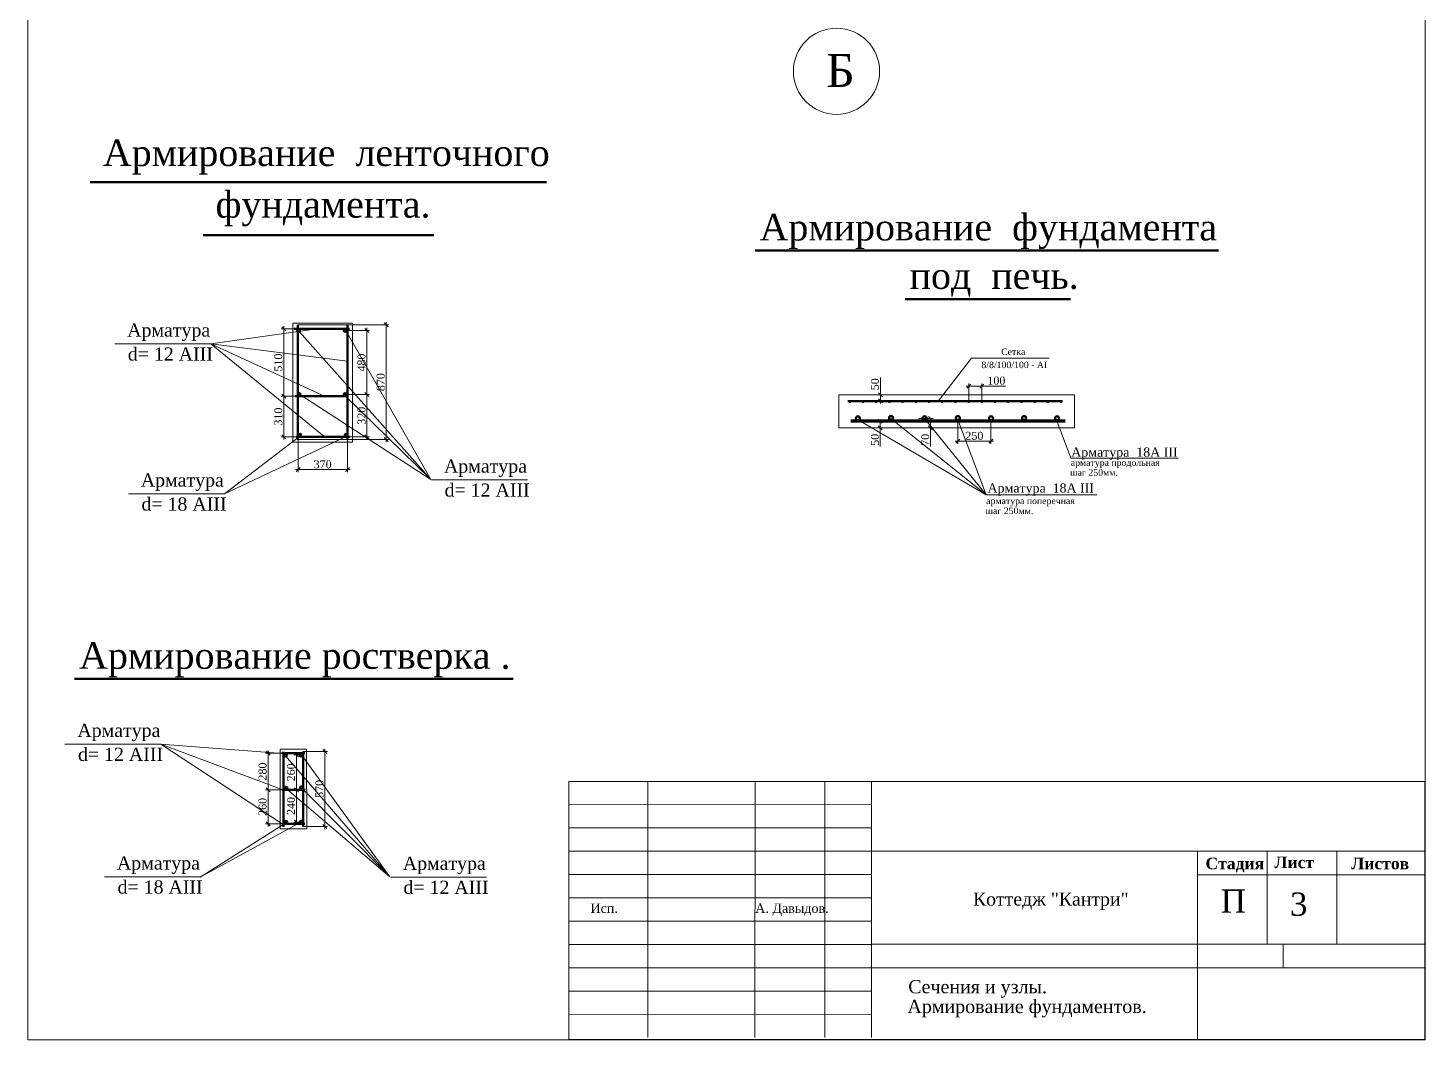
# Model space of a CAD drawing. Extents: x 1526320 to 3332998, y -546296 to 333165.
# Drawn here: x 3221599 to 3232161, y -57850 to -50204 of the extents above; entities that cross this region are included whole.
import ezdxf

# ---------------------------------------------------------------- set-up
doc = ezdxf.new("R2010")
doc.units = 0
doc.header["$LTSCALE"] = 500
doc.header["$MEASUREMENT"] = 0
doc.layers.get('0').update_dxf_attribs({"linetype": 'CONTINUOUS', "lineweight": 0})
doc.layers.add('Для печати', color=250, linetype='CONTINUOUS', lineweight=0)
doc.styles.add('NAKLON', font='TIMESBD.TTF', dxfattribs={"height": 500})
doc.styles.get("Standard").update_dxf_attribs({"font": 'TIMES.TTF', "height": 150})
doc.dimstyles.new('Для узлов', dxfattribs={"dimtxt": 50, "dimasz": 30, "dimexe": 20, "dimexo": 0, "dimgap": 10, "dimtad": 1, "dimdec": 0, "dimrnd": 10, "dimtxsty": 'Standard', "dimblk": 'OBLIQUE', "dimcen": 30, "dimdle": 20, "dimadec": 0, "dimazin": 2, "dimtfac": 1, "dimtdec": 0, "dimtmove": 0, "dimatfit": 3, "dimldrblk": 'DATUMFILLED', "dimfxl": 0, "dimlwd": 9, "dimlwe": 9, "dimarcsym": 0})

# ---------------------------------------------------------------- blocks, each defined once
blk = doc.blocks.new('_Oblique')
at = {"color": 0, "linetype": 'ByBlock', "lineweight": -2}
blk.add_line((-0.5, -0.5), (0.5, 0.5), dxfattribs=at)
blk = doc.blocks.new('*D2235')
at = {"layer": 'Для печати', "color": 0, "linetype": 'Continuous', "lineweight": 9, "ltscale": 0.13}
for p, q in [((3223996, -52974), (3224181, -52974)), ((3224161, -52954), (3224161, -53314)), ((3224005, -53294), (3224181, -53294))]:
    blk.add_line(p, q, dxfattribs=at)
at = {"layer": 'Для печати', "color": 0, "linetype": 'Continuous', "lineweight": 9, "ltscale": 0.13, "xscale": 30, "yscale": 30, "zscale": 30}
for p, rotation in [((3224161, -52974), 90), ((3224161, -53294), 270)]:
    blk.add_blockref('_Oblique', p, dxfattribs=dict(at, rotation=rotation))
at = {"layer": 'Для печати', "color": 0, "linetype": 'Continuous', "lineweight": 0, "ltscale": 0.13, "insert": (3224121, -53134), "char_height": 60, "attachment_point": 5, "rotation": 90}
blk.add_mtext('320', dxfattribs=at)
blk = doc.blocks.new('_DatumFilled')
at = {"color": 0, "linetype": 'ByBlock', "lineweight": 0}
blk.add_solid([(0, 0.58), (-1, 0), (0, -0.58)], dxfattribs=at)
blk = doc.blocks.new('*D2236')
at = {"layer": 'Для печати', "color": 0, "linetype": 'Continuous', "lineweight": 9, "ltscale": 0.13}
for p, q in [((3223617, -52986), (3223513, -52986)), ((3223533, -52966), (3223533, -53313)), ((3223626, -53293), (3223513, -53293))]:
    blk.add_line(p, q, dxfattribs=at)
at = {"layer": 'Для печати', "color": 0, "linetype": 'Continuous', "lineweight": 9, "ltscale": 0.13, "xscale": 30, "yscale": 30, "zscale": 30}
for p, rotation in [((3223533, -52986), 90), ((3223533, -53293), 270)]:
    blk.add_blockref('_Oblique', p, dxfattribs=dict(at, rotation=rotation))
at = {"layer": 'Для печати', "color": 0, "linetype": 'Continuous', "lineweight": 0, "ltscale": 0.13, "insert": (3223492, -53140), "char_height": 60, "attachment_point": 5, "rotation": 90}
blk.add_mtext('310', dxfattribs=at)
blk = doc.blocks.new('*D2237')
at = {"layer": 'Для печати', "color": 0, "linetype": 'Continuous', "lineweight": 9, "ltscale": 0.13}
for p, q in [((3223641, -53303), (3223641, -53561)), ((3224014, -53303), (3224014, -53561)), ((3223621, -53541), (3224034, -53541))]:
    blk.add_line(p, q, dxfattribs=at)
at = {"layer": 'Для печати', "color": 0, "linetype": 'Continuous', "lineweight": 9, "ltscale": 0.13, "xscale": 30, "yscale": 30, "zscale": 30, "rotation": 180}
blk.add_blockref('_Oblique', (3223641, -53541), dxfattribs=at)
at = {"layer": 'Для печати', "color": 0, "linetype": 'Continuous', "lineweight": 9, "ltscale": 0.13, "xscale": 30, "yscale": 30, "zscale": 30}
blk.add_blockref('_Oblique', (3224014, -53541), dxfattribs=at)
at = {"layer": 'Для печати', "color": 0, "linetype": 'Continuous', "lineweight": 0, "ltscale": 0.13, "insert": (3223827, -53501), "char_height": 60, "attachment_point": 5}
blk.add_mtext('370', dxfattribs=at)
blk = doc.blocks.new('*D2238')
at = {"layer": 'Для печати', "color": 0, "linetype": 'Continuous', "lineweight": 9, "ltscale": 0.13}
for p, q in [((3223638, -52447), (3224327, -52447)), ((3224307, -53334), (3224307, -52427)), ((3223638, -53314), (3224327, -53314))]:
    blk.add_line(p, q, dxfattribs=at)
at = {"layer": 'Для печати', "color": 0, "linetype": 'Continuous', "lineweight": 9, "ltscale": 0.13, "xscale": 30, "yscale": 30, "zscale": 30}
for p, rotation in [((3224307, -52447), 90), ((3224307, -53314), 270)]:
    blk.add_blockref('_Oblique', p, dxfattribs=dict(at, rotation=rotation))
at = {"layer": 'Для печати', "color": 0, "linetype": 'Continuous', "lineweight": 0, "ltscale": 0.13, "insert": (3224266, -52880), "char_height": 60, "attachment_point": 5, "rotation": 90}
blk.add_mtext('870', dxfattribs=at)
blk = doc.blocks.new('*D2239')
at = {"layer": 'Для печати', "color": 0, "linetype": 'Continuous', "lineweight": 9, "ltscale": 0.13}
for p, q in [((3224000, -52489), (3224182, -52489)), ((3224162, -52994), (3224162, -52469)), ((3224000, -52974), (3224182, -52974))]:
    blk.add_line(p, q, dxfattribs=at)
at = {"layer": 'Для печати', "color": 0, "linetype": 'Continuous', "lineweight": 9, "ltscale": 0.13, "xscale": 30, "yscale": 30, "zscale": 30}
for p, rotation in [((3224162, -52489), 90), ((3224162, -52974), 270)]:
    blk.add_blockref('_Oblique', p, dxfattribs=dict(at, rotation=rotation))
at = {"layer": 'Для печати', "color": 0, "linetype": 'Continuous', "lineweight": 0, "ltscale": 0.13, "insert": (3224121, -52732), "char_height": 60, "attachment_point": 5, "rotation": 90}
blk.add_mtext('480', dxfattribs=at)
blk = doc.blocks.new('*D2240')
at = {"layer": 'Для печати', "color": 0, "linetype": 'Continuous', "lineweight": 9, "ltscale": 0.13}
for p, q in [((3223617, -52478), (3223513, -52478)), ((3223533, -53006), (3223533, -52458)), ((3223623, -52986), (3223513, -52986))]:
    blk.add_line(p, q, dxfattribs=at)
at = {"layer": 'Для печати', "color": 0, "linetype": 'Continuous', "lineweight": 9, "ltscale": 0.13, "xscale": 30, "yscale": 30, "zscale": 30}
for p, rotation in [((3223533, -52478), 90), ((3223533, -52986), 270)]:
    blk.add_blockref('_Oblique', p, dxfattribs=dict(at, rotation=rotation))
at = {"layer": 'Для печати', "color": 0, "linetype": 'Continuous', "lineweight": 0, "ltscale": 0.13, "insert": (3223492, -52732), "char_height": 60, "attachment_point": 5, "rotation": 90}
blk.add_mtext('510', dxfattribs=at)
blk = doc.blocks.new('*D2241')
at = {"layer": 'Для печати', "color": 0, "linetype": 'Continuous', "lineweight": 9, "ltscale": 0.13}
for p, q in [((3223844, -56256), (3223844, -55650)), ((3223680, -55670), (3223864, -55670)), ((3223680, -56236), (3223864, -56236))]:
    blk.add_line(p, q, dxfattribs=at)
at = {"layer": 'Для печати', "color": 0, "linetype": 'Continuous', "lineweight": 9, "ltscale": 0.13, "xscale": 30, "yscale": 30, "zscale": 30}
for p, rotation in [((3223844, -55670), 90), ((3223844, -56236), 270)]:
    blk.add_blockref('_Oblique', p, dxfattribs=dict(at, rotation=rotation))
at = {"layer": 'Для печати', "color": 0, "linetype": 'Continuous', "lineweight": 0, "ltscale": 0.13, "insert": (3223803, -55953), "char_height": 60, "attachment_point": 5, "rotation": 90}
blk.add_mtext('570', dxfattribs=at)
blk = doc.blocks.new('*D2242')
at = {"layer": 'Для печати', "color": 0, "linetype": 'Continuous', "lineweight": 9, "ltscale": 0.13}
for p, q in [((3223525, -55959), (3223394, -55959)), ((3223414, -56238), (3223414, -55939)), ((3223521, -56218), (3223394, -56218))]:
    blk.add_line(p, q, dxfattribs=at)
at = {"layer": 'Для печати', "color": 0, "linetype": 'Continuous', "lineweight": 9, "ltscale": 0.13, "xscale": 30, "yscale": 30, "zscale": 30}
for p, rotation in [((3223414, -55959), 90), ((3223414, -56218), 270)]:
    blk.add_blockref('_Oblique', p, dxfattribs=dict(at, rotation=rotation))
at = {"layer": 'Для печати', "color": 0, "linetype": 'Continuous', "lineweight": 0, "ltscale": 0.13, "insert": (3223373, -56089), "char_height": 60, "attachment_point": 5, "rotation": 90}
blk.add_mtext('260', dxfattribs=at)
blk = doc.blocks.new('*D2243')
at = {"layer": 'Для печати', "color": 0, "linetype": 'Continuous', "lineweight": 9, "ltscale": 0.13}
for p, q in [((3223519, -55684), (3223394, -55684)), ((3223414, -55979), (3223414, -55664)), ((3223525, -55959), (3223394, -55959))]:
    blk.add_line(p, q, dxfattribs=at)
at = {"layer": 'Для печати', "color": 0, "linetype": 'Continuous', "lineweight": 9, "ltscale": 0.13, "xscale": 30, "yscale": 30, "zscale": 30}
for p, rotation in [((3223414, -55684), 90), ((3223414, -55959), 270)]:
    blk.add_blockref('_Oblique', p, dxfattribs=dict(at, rotation=rotation))
at = {"layer": 'Для печати', "color": 0, "linetype": 'Continuous', "lineweight": 0, "ltscale": 0.13, "insert": (3223373, -55822), "char_height": 60, "attachment_point": 5, "rotation": 90}
blk.add_mtext('280', dxfattribs=at)
blk = doc.blocks.new('*D2244')
at = {"layer": 'Для печати', "color": 0, "linetype": 'Continuous', "lineweight": 9, "ltscale": 0.13}
for p, q in [((3223664, -55696), (3223609, -55696)), ((3223629, -55676), (3223629, -55980)), ((3223635, -55960), (3223609, -55960))]:
    blk.add_line(p, q, dxfattribs=at)
at = {"layer": 'Для печати', "color": 0, "linetype": 'Continuous', "lineweight": 9, "ltscale": 0.13, "xscale": 30, "yscale": 30, "zscale": 30}
for p, rotation in [((3223629, -55696), 90), ((3223629, -55960), 270)]:
    blk.add_blockref('_Oblique', p, dxfattribs=dict(at, rotation=rotation))
at = {"layer": 'Для печати', "color": 0, "linetype": 'Continuous', "lineweight": 0, "ltscale": 0.13, "insert": (3223588, -55828), "char_height": 60, "attachment_point": 5, "rotation": 90}
blk.add_mtext('260', dxfattribs=at)
blk = doc.blocks.new('*D2245')
at = {"layer": 'Для печати', "color": 0, "linetype": 'Continuous', "lineweight": 9, "ltscale": 0.13}
for p, q in [((3223635, -55960), (3223609, -55960)), ((3223629, -55940), (3223629, -56224)), ((3223665, -56204), (3223609, -56204))]:
    blk.add_line(p, q, dxfattribs=at)
at = {"layer": 'Для печати', "color": 0, "linetype": 'Continuous', "lineweight": 9, "ltscale": 0.13, "xscale": 30, "yscale": 30, "zscale": 30}
for p, rotation in [((3223629, -55960), 90), ((3223629, -56204), 270)]:
    blk.add_blockref('_Oblique', p, dxfattribs=dict(at, rotation=rotation))
at = {"layer": 'Для печати', "color": 0, "linetype": 'Continuous', "lineweight": 0, "ltscale": 0.13, "insert": (3223588, -56082), "char_height": 60, "attachment_point": 5, "rotation": 90}
blk.add_mtext('240', dxfattribs=at)
blk = doc.blocks.new('*D2253')
at = {"layer": 'Для печати', "color": 0, "linetype": 'Continuous', "lineweight": 9, "ltscale": 0.13}
for p, q in [((3228332, -53154), (3228442, -53154)), ((3228332, -53226), (3228442, -53226)), ((3228422, -53154), (3228422, -53246)), ((3228422, -53226), (3228422, -53367))]:
    blk.add_line(p, q, dxfattribs=at)
at = {"layer": 'Для печати', "color": 0, "linetype": 'Continuous', "lineweight": 9, "ltscale": 0.13, "xscale": 30, "yscale": 30, "zscale": 30}
for p, rotation in [((3228422, -53154), 90), ((3228422, -53226), 270)]:
    blk.add_blockref('_Oblique', p, dxfattribs=dict(at, rotation=rotation))
at = {"layer": 'Для печати', "color": 0, "linetype": 'Continuous', "lineweight": 5, "ltscale": 0.13, "insert": (3228382, -53316), "char_height": 60, "attachment_point": 5, "rotation": 90}
blk.add_mtext('70', dxfattribs=at)
blk = doc.blocks.new('*D2254')
at = {"layer": 'Для печати', "color": 0, "linetype": 'Continuous', "lineweight": 9, "ltscale": 0.13}
for p, q in [((3228106, -53174), (3228022, -53174)), ((3228106, -53226), (3228022, -53226)), ((3228042, -53174), (3228042, -53246)), ((3228042, -53226), (3228042, -53366))]:
    blk.add_line(p, q, dxfattribs=at)
at = {"layer": 'Для печати', "color": 0, "linetype": 'Continuous', "lineweight": 9, "ltscale": 0.13, "xscale": 30, "yscale": 30, "zscale": 30}
for p, rotation in [((3228042, -53174), 90), ((3228042, -53226), 270)]:
    blk.add_blockref('_Oblique', p, dxfattribs=dict(at, rotation=rotation))
at = {"layer": 'Для печати', "color": 0, "linetype": 'Continuous', "lineweight": 5, "ltscale": 0.13, "insert": (3228002, -53316), "char_height": 60, "attachment_point": 5, "rotation": 90}
blk.add_mtext('50', dxfattribs=at)
blk = doc.blocks.new('*D2255')
at = {"layer": 'Для печати', "color": 0, "linetype": 'Continuous', "lineweight": 9, "ltscale": 0.13}
for p, q in [((3228629, -53184), (3228629, -53347)), ((3228879, -53184), (3228879, -53347)), ((3228609, -53327), (3228899, -53327))]:
    blk.add_line(p, q, dxfattribs=at)
at = {"layer": 'Для печати', "color": 0, "linetype": 'Continuous', "lineweight": 9, "ltscale": 0.13, "xscale": 30, "yscale": 30, "zscale": 30, "rotation": 180}
blk.add_blockref('_Oblique', (3228629, -53327), dxfattribs=at)
at = {"layer": 'Для печати', "color": 0, "linetype": 'Continuous', "lineweight": 9, "ltscale": 0.13, "xscale": 30, "yscale": 30, "zscale": 30}
blk.add_blockref('_Oblique', (3228879, -53327), dxfattribs=at)
at = {"layer": 'Для печати', "color": 0, "linetype": 'Continuous', "lineweight": 5, "ltscale": 0.13, "insert": (3228754, -53286), "char_height": 60, "attachment_point": 5}
blk.add_mtext('250', dxfattribs=at)
blk = doc.blocks.new('*D2256')
at = {"layer": 'Для печати', "color": 0, "linetype": 'Continuous', "lineweight": 9, "ltscale": 0.13}
for p, q in [((3228691, -52910), (3228810, -52910)), ((3228711, -53033), (3228711, -52890)), ((3228810, -53033), (3228810, -52890)), ((3228810, -52910), (3228989, -52910))]:
    blk.add_line(p, q, dxfattribs=at)
at = {"layer": 'Для печати', "color": 0, "linetype": 'Continuous', "lineweight": 9, "ltscale": 0.13, "xscale": 30, "yscale": 30, "zscale": 30, "rotation": 180}
blk.add_blockref('_Oblique', (3228711, -52910), dxfattribs=at)
at = {"layer": 'Для печати', "color": 0, "linetype": 'Continuous', "lineweight": 9, "ltscale": 0.13, "xscale": 30, "yscale": 30, "zscale": 30}
blk.add_blockref('_Oblique', (3228810, -52910), dxfattribs=at)
at = {"layer": 'Для печати', "color": 0, "linetype": 'Continuous', "lineweight": 5, "ltscale": 0.13, "insert": (3228920, -52869), "char_height": 60, "attachment_point": 5}
blk.add_mtext('100', dxfattribs=at)
blk = doc.blocks.new('*D2257')
at = {"layer": 'Для печати', "color": 0, "linetype": 'Continuous', "lineweight": 9, "ltscale": 0.13}
for p, q in [((3228043, -52976), (3228043, -52845)), ((3228043, -52976), (3228023, -52976)), ((3228043, -53042), (3228043, -52976)), ((3228043, -53022), (3228023, -53022))]:
    blk.add_line(p, q, dxfattribs=at)
at = {"layer": 'Для печати', "color": 0, "linetype": 'Continuous', "lineweight": 9, "ltscale": 0.13, "xscale": 30, "yscale": 30, "zscale": 30}
for p, rotation in [((3228043, -52976), 90), ((3228043, -53022), 270)]:
    blk.add_blockref('_Oblique', p, dxfattribs=dict(at, rotation=rotation))
at = {"layer": 'Для печати', "color": 0, "linetype": 'Continuous', "lineweight": 5, "ltscale": 0.13, "insert": (3228002, -52896), "char_height": 60, "attachment_point": 5, "rotation": 90}
blk.add_mtext('50', dxfattribs=at)

msp = doc.modelspace()

# ---------------------------------------------------------------- linework, layer by layer
at = {"layer": 'Для печати', "color": 5, "linetype": 'Continuous', "lineweight": 50}
for p, q in [((3222070.6, -51368.7), (3225519.4, -51368.7)), ((3222922.7, -51770.5), (3224667.3, -51770.5)), ((3227095.7, -51886.2), (3230599.7, -51886.2)), ((3228230.1, -52252.1), (3229481.2, -52252.1)), ((3224029.8, -52477.8), (3223611.6, -52477.8)), ((3223638.7, -52446.1), (3223638.7, -53314.4)), ((3224014.2, -52448.6), (3224014.2, -53316.9)), ((3223620.3, -52986), (3224021.5, -52986)), ((3223627.8, -53293.2), (3224029, -53293.2)), ((3221951.7, -55122.1), (3225266.4, -55122.1)), ((3223519.4, -55683.8), (3223691.7, -55683.8)), ((3223532, -55672.8), (3223532, -56239.1)), ((3223680.1, -55669.8), (3223680.1, -56236.2)), ((3223522, -55959.7), (3223694.4, -55959.7)), ((3223521.2, -56217.9), (3223693.5, -56217.9))]:
    msp.add_line(p, q, dxfattribs=at)
at = {"layer": 'Для печати', "color": 5, "linetype": 'Continuous', "lineweight": 9}
for p, q in [((3222981.3, -52590.1), (3223782.7, -52477)), ((3224001.7, -52490.6), (3224646, -53616.5)), ((3222255, -52590.1), (3222981.3, -52590.1)), ((3222981.3, -52590.1), (3223851.2, -52991.6)), ((3222981.3, -52590.1), (3224014.8, -52722.1)), ((3222981.3, -52590.1), (3223838, -53291.9)), ((3224646, -53616.5), (3223651.3, -52499.3)), ((3223653.2, -52973.9), (3224646, -53616.5)), ((3224646, -53616.5), (3223996.2, -52982.5)), ((3223662.5, -53282.7), (3223084.2, -53723.8)), ((3223084.2, -53723.8), (3224005.4, -53291.3)), ((3224649.8, -53617.7), (3225376.1, -53617.7)), ((3222358.1, -53723.3), (3223084.4, -53723.3)), ((3221878.4, -55613.9), (3222604.8, -55613.9)), ((3222604.8, -55613.9), (3223520.3, -56217.4)), ((3222604.8, -55613.9), (3223525, -55959.5)), ((3222604.8, -55613.9), (3223522.7, -55686.1)), ((3224334.9, -56617.5), (3223546.9, -55702.4)), ((3223666.9, -55696.4), (3224334.9, -56617.5)), ((3223554.4, -55952.5), (3224334.9, -56617.5)), ((3224334.9, -56617.5), (3223668.6, -55947.5)), ((3222899.8, -56619.4), (3223662.5, -56205.6)), ((3223552.7, -56207.3), (3222899.8, -56619.4)), ((3222177.6, -56616.5), (3222903.9, -56616.5)), ((3224338.8, -56618.7), (3225065.1, -56618.7))]:
    msp.add_line(p, q, dxfattribs=at)
at = {"layer": 'Для печати', "color": 5, "linetype": 'Continuous', "lineweight": 50, "ltscale": 0.13}
msp.add_line((3227797.3, -53023), (3229421.1, -53023), dxfattribs=at)
at = {"layer": 'Для печати', "color": 5, "linetype": 'Continuous', "lineweight": 15}
for p, q in [((3226285.6, -57832), (3226285.9, -55896)), ((3227095.2, -57832.2), (3227095.5, -55896.2)), ((3227623.2, -57832.3), (3227623.5, -55896.3)), ((3227975.2, -57832.3), (3227975.5, -55896.3)), ((3225687.5, -56071.9), (3227975.5, -56072.3)), ((3225687.4, -56423.9), (3227975.4, -56424.3)), ((3225687.4, -56599.9), (3227975.4, -56600.3)), ((3230440.1, -56601), (3232159.7, -56601.3)), ((3225687.3, -56951.9), (3227975.3, -56952.3)), ((3225687.3, -57127.9), (3227975.3, -57128.3)), ((3225687.3, -57303.9), (3232160.5, -57305)), ((3225687.3, -57479.9), (3227975.3, -57480.3)), ((3225687.2, -57655.9), (3227975.2, -57656.3))]:
    msp.add_line(p, q, dxfattribs=at)
at = {"layer": 'Для печати', "color": 5, "linetype": 'Continuous', "lineweight": 15, "ltscale": 0.13}
for p, q in [((3227973.3, -56246.3), (3225688.3, -56246.3)), ((3225696.2, -56423.7), (3232159.7, -56423.7)), ((3230440.2, -56423.4), (3230440.2, -57850.4)), ((3230967, -56423.4), (3230967, -57126.6)), ((3231493.8, -56423.4), (3231493.8, -57126.6)), ((3225691.8, -56776.8), (3227975.5, -56776.8)), ((3227975.9, -57126.7), (3230437.7, -57126.7)), ((3230437.7, -57126.7), (3232160.5, -57126.7)), ((3231088.6, -57126.6), (3231088.6, -57303.7))]:
    msp.add_line(p, q, dxfattribs=at)
at = {"layer": 'Для печати', "color": 5, "linetype": 'Continuous', "lineweight": 0}
msp.add_lwpolyline([(3221599.1, -43050.2), (3232160.7, -43050.2), (3232160.7, -57847.8), (3221599.1, -57847.8)], close=True, dxfattribs=at)
at = {"layer": 'Для печати', "color": 5, "linetype": 'Continuous', "lineweight": 15, "ltscale": 0.13}
for points in [[(3224051.5, -52434.8), (3223601.6, -52434.8), (3223601.6, -53334.6), (3224051.5, -53334.5)], [(3229510, -52976.2), (3227728.8, -52976.2), (3227728.8, -53226.4), (3229510, -53226.4)]]:
    msp.add_lwpolyline(points, close=True, dxfattribs=at)
at = {"layer": 'Для печати', "color": 5, "linetype": 'Continuous', "lineweight": 5, "ltscale": 0.13}
for points in [[(3228479.1, -53024.4), (3228733, -52699.2), (3228479.1, -53024.4), (3228733, -52699.2), (3228479.1, -53024.4), (3228733, -52699.2), (3228479.1, -53024.4), (3228733, -52699.2), (3229319.3, -52699.2)], [(3227871.3, -53161.2), (3228843.7, -53730.6), (3228627.1, -53156.3), (3228843.7, -53730.6), (3228121, -53153.6), (3228843.7, -53730.6), (3228376.1, -53155.1), (3228843.7, -53730.6), (3229679.2, -53730.6)], [(3229365.7, -53143.5), (3229482.9, -53454.3), (3229365.7, -53143.5), (3229482.9, -53454.3), (3229365.7, -53143.5), (3229482.9, -53454.3), (3229365.7, -53143.5), (3229482.9, -53454.3), (3230294.4, -53454.3)]]:
    msp.add_lwpolyline(points, dxfattribs=at)
at = {"layer": 'Для печати', "color": 5, "linetype": 'Continuous', "lineweight": 120, "ltscale": 0.13}
msp.add_lwpolyline([(3229441.2, -53173.6), (3227819.7, -53173.6)], dxfattribs=at)
at = {"layer": 'Для печати', "color": 5, "linetype": 'Continuous', "lineweight": 9}
msp.add_lwpolyline([(3223504.8, -55652.3), (3223706.1, -55652.3), (3223706.4, -56254.7), (3223504.6, -56254.7)], close=True, dxfattribs=at)
at = {"layer": 'Для печати', "color": 5, "linetype": 'Continuous', "lineweight": 15}
msp.add_lwpolyline([(3232160.2, -57846.5), (3225687.3, -57846.5), (3225687.3, -55897.6), (3232160.2, -55897.9)], close=True, dxfattribs=at)
at = {"layer": 'Для печати', "color": 5, "linetype": 'Continuous', "lineweight": 9}
msp.add_circle((3227711.5, -50531.2), 325.7, dxfattribs=at)
at = {"layer": 'Для печати', "color": 5, "linetype": 'Continuous', "lineweight": 50}
for centre in [(3223644.6, -52491.6), (3223997.6, -52489.4), (3223648.5, -52972.5), (3223997.4, -52974.3), (3223655.9, -53279.7), (3224004.8, -53281.5), (3223547.6, -55697.3), (3223663, -55698.7), (3223550.2, -55946.2), (3223665.7, -55944.8), (3223549.3, -56204.4), (3223664.8, -56203)]:
    msp.add_circle(centre, 10.3, dxfattribs=at)
at = {"layer": 'Для печати', "color": 5, "linetype": 'Continuous', "lineweight": 50, "ltscale": 0.13}
for centre, radius in [((3227811.9, -53027), 3.86), ((3227911.8, -53027.1), 3.86), ((3228011.2, -53027), 3.86), ((3228110.9, -53027.1), 3.86), ((3228211.3, -53027), 3.86), ((3228311.5, -53027.1), 3.86), ((3228411.2, -53027), 3.86), ((3228510.6, -53027.1), 3.86), ((3228610.5, -53027), 3.86), ((3228710.7, -53027.1), 3.86), ((3228810.1, -53027), 3.86), ((3228910, -53027.1), 3.86), ((3229009.4, -53027), 3.86), ((3229109.8, -53027.1), 3.86), ((3229209.8, -53027), 3.86), ((3229309.1, -53027.1), 3.86), ((3229409.3, -53027), 3.86), ((3227873, -53153.1), 15.3), ((3228124.1, -53151.4), 15.3), ((3228377.4, -53153.1), 15.3), ((3228628.6, -53151.4), 15.3), ((3228879.7, -53153.1), 15.3), ((3229129.7, -53151.4), 15.3), ((3229379.2, -53153.1), 15.3)]:
    msp.add_circle(centre, radius, dxfattribs=at)

# ---------------------------------------------------------------- texts
at = {"layer": 'Для печати', "color": 5, "linetype": 'Continuous', "lineweight": 9}
for s, height, p in [('Б', 250, (3227633.1, -50650.9)), ('Арматура', 99.4, (3222349.3, -52536.1)), ('d= 12 AIII', 99.4, (3222353.9, -52717.5)), ('Арматура  18A III', 69.58, (3229486, -53443.5)), ('Арматура', 99.4, (3224744.2, -53563.8)), ('Арматура', 99.4, (3222452.5, -53669.3)), ('d= 12 AIII', 99.4, (3224748.7, -53745.1)), ('Арматура  18A III', 69.58, (3228853.5, -53714.7)), ('d= 18 AIII', 99.4, (3222457, -53850.7)), ('Арматура', 99.4, (3221972.8, -55559.9)), ('d= 12 AIII', 99.4, (3221977.3, -55741.3)), ('Арматура', 99.4, (3222271.9, -56562.6)), ('Арматура', 99.4, (3224433.1, -56564.7)), ('d= 18 AIII', 99.4, (3222276.5, -56744)), ('d= 12 AIII', 99.4, (3224437.7, -56746.1)), ('Коттедж "Кантри"', 99, (3228743, -56835))]:
    msp.add_text(s, height=height, dxfattribs=at).set_placement(p)
at = {"layer": 'Для печати', "color": 5, "linetype": 'Continuous', "lineweight": 50}
for s, p in [('Армирование  ленточного', (3222165.3, -51247.1)), ('фундамента.', (3223017.3, -51637.2))]:
    msp.add_text(s, height=200, dxfattribs=at).set_placement(p)
at = {"layer": 'Для печати', "color": 5, "linetype": 'Continuous', "lineweight": 0}
for s, p in [('Армирование  фундамента', (3227129.6, -51809.6)), ('под  печь.', (3228264.1, -52175.6)), ('Армирование ростверка .', (3221985.7, -55045.6))]:
    msp.add_text(s, height=200, dxfattribs=at).set_placement(p)
at = {"layer": 'Для печати', "color": 5, "linetype": 'Continuous', "lineweight": 0, "ltscale": 0.13}
for s, p in [('Сетка ', (3228955.8, -52675.1)), ('8/8/100/100 - AI', (3228806.8, -52774.1)), ('шаг 250мм.', (3229476.8, -53587.8)), ('арматура продольная', (3229482.5, -53512.5)), ('шаг 250мм.', (3228837.3, -53876.8)), ('арматура поперечная', (3228843, -53801.5))]:
    msp.add_text(s, height=49, dxfattribs=at).set_placement(p)
at = {"layer": 'Для печати', "color": 5, "linetype": 'Continuous', "lineweight": 15, "ltscale": 0.13, "style": 'NAKLON'}
for s, p in [('Стадия', (3230500.8, -56560.3)), ('Лист', (3231021.6, -56551.8)), ('Листов', (3231602.2, -56560.3))]:
    msp.add_text(s, height=88, dxfattribs=at).set_placement(p)
at = {"layer": 'Для печати', "color": 5, "linetype": 'Continuous', "lineweight": 15}
for s, height, p in [('П', 176, (3230615.8, -56888.5)), ('Исп.', 70.4, (3225851.3, -56889.5)), ('А. Давыдов.', 70.4, (3227096.8, -56889.5)), ('3', 176, (3231138.9, -56911.6)), ('Сечения и узлы.', 100, (3228254, -57497.3)), ('Армирование фундаментов.', 100, (3228247.4, -57646.3))]:
    msp.add_text(s, height=height, dxfattribs=at).set_placement(p)

# ---------------------------------------------------------------- dimensions: what is measured, and where the dimension line sits
at = {"layer": 'Для печати', "color": 5, "linetype": 'Continuous', "lineweight": 0, "ltscale": 0.13}
for base, p1, p2, angle, picture, middle in [((3223532.7, -52477.7), (3223622.8, -52985.9), (3223617.3, -52477.7), 90, '*D2240', (3223492.2, -52731.8)), ((3224307, -52446.7), (3223638.2, -53313.9), (3223638.2, -52446.7), 90, '*D2238', (3224266.4, -52880.3)), ((3224161.5, -52489.3), (3223999.5, -52974.2), (3223999.5, -52489.3), 90, '*D2239', (3224121, -52731.7)), ((3223532.7, -53293.3), (3223616.6, -52986.2), (3223625.7, -53293.3), 90, '*D2236', (3223492.1, -53139.7)), ((3224161.5, -53293.8), (3223995.6, -52974.2), (3224004.8, -53293.8), 90, '*D2235', (3224121, -53134)), ((3223843.7, -55669.8), (3223680.1, -56236.2), (3223680.1, -55669.8), 270, '*D2241', (3223803.1, -55953)), ((3223413.9868, -55683.7694), (3223524.5647, -55959.3318), (3223519.3892, -55683.7694), 270, '*D2243', (3223373.4677, -55821.5506)), ((3223628.7, -55959.8), (3223664.4, -55695.9), (3223634.7, -55959.8), 90, '*D2244', (3223588.2, -55827.9)), ((3223414, -55959.3), (3223521.2, -56217.9), (3223524.6, -55959.3), 270, '*D2242', (3223373.5, -56088.6)), ((3223628.9, -56203.8), (3223634.7, -55959.8), (3223665.3, -56203.8), 90, '*D2245', (3223588.4, -56081.8))]:
    dim = msp.add_linear_dim(base=base, p1=p1, p2=p2, angle=angle, dimstyle='Для узлов', dxfattribs=at)
    dim.commit()
    dim.dimension.update_dxf_attribs({"geometry": picture, "text_midpoint": middle})
at = {"layer": 'Для печати', "color": 5, "linetype": 'Continuous', "lineweight": 5, "ltscale": 0.13}
dim = msp.add_linear_dim(base=(3228042.8, -52976.4), p1=(3228042.8, -53022.3), p2=(3228042.8, -52976.4), angle=90, dimstyle='Для узлов', dxfattribs=at)
dim.commit()
dim.dimension.update_dxf_attribs({"geometry": '*D2257', "text_midpoint": (3228002.2, -52895.8)})
dim = msp.add_linear_dim(base=(3228809.9, -52909.9), p1=(3228710.5, -53033.5), p2=(3228809.9, -53033), dimstyle='Для узлов', dxfattribs=at)
dim.commit()
dim.dimension.update_dxf_attribs({"geometry": '*D2256', "text_midpoint": (3228919.5, -52909.9), "dimtype": 160})
for base, p1, p2, picture, middle in [((3228042.2, -53173.6), (3228106, -53226.5), (3228106, -53173.6), '*D2254', (3228042.2, -53315.7)), ((3228422.4, -53153.6), (3228332.2, -53226.5), (3228332.2, -53153.6), '*D2253', (3228422.4, -53316.2))]:
    dim = msp.add_linear_dim(base=base, p1=p1, p2=p2, angle=90, dimstyle='Для узлов', dxfattribs=at)
    dim.commit()
    dim.dimension.update_dxf_attribs({"geometry": picture, "text_midpoint": middle, "dimtype": 160})
dim = msp.add_linear_dim(base=(3228878.7, -53326.9), p1=(3228628.7, -53184.1), p2=(3228878.7, -53184.1), dimstyle='Для узлов', dxfattribs=at)
dim.commit()
dim.dimension.update_dxf_attribs({"geometry": '*D2255', "text_midpoint": (3228753.7, -53286.4)})
at = {"layer": 'Для печати', "color": 5, "linetype": 'Continuous', "lineweight": 0, "ltscale": 0.13}
dim = msp.add_linear_dim(base=(3224013.9, -53541.2), p1=(3223640.9, -53302.8), p2=(3224013.9, -53302.8), dimstyle='Для узлов', dxfattribs=at)
dim.commit()
dim.dimension.update_dxf_attribs({"geometry": '*D2237', "text_midpoint": (3223827.4, -53500.6)})

doc.saveas('drawing.dxf')
